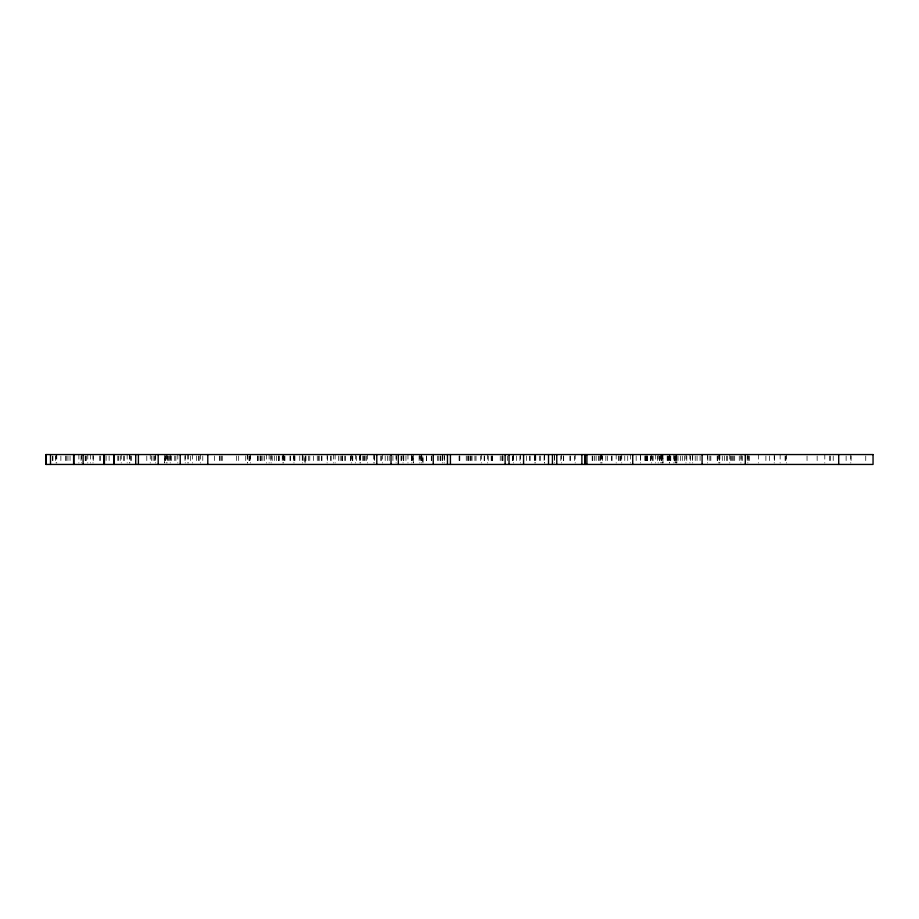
<?xml version="1.0" encoding="UTF-8"?>
<svg xmlns="http://www.w3.org/2000/svg" width="919" height="919" viewBox="0 0 919 919"><rect width="100%" height="100%" fill="white"/><g stroke="black" fill="none" stroke-linecap="round" stroke-linejoin="round"><path stroke-width="0.69" stroke-dasharray="4.59 3.45" d="M865.744 455.973L865.744 463.027M851.074 455.973L851.074 463.027M850.787 454.56L850.787 463.027M846.123 455.973L846.123 463.027M833.223 455.973L833.223 463.027M830.512 455.973L830.512 463.027M829.581 455.973L829.581 463.027M824.803 454.56L824.803 463.027M817.152 455.973L817.152 463.027M807.043 455.973L807.043 463.027M786.377 454.56L786.377 463.027M785.814 455.973L785.814 463.027M785.102 455.973L785.102 463.027M780.139 454.56L780.139 463.027M774.464 455.973L774.464 463.027M774.223 454.56L774.2 463.027M769.433 455.973L769.433 463.027M765.895 455.973L765.895 463.027M758.531 454.56L758.531 463.027M749.605 455.973L749.605 463.027M748.606 455.973L748.606 463.027M747.859 454.56L747.859 463.027M747.227 455.973L747.227 463.027M742.334 455.973L742.334 463.027M741.128 455.973L741.128 463.027M741.036 454.56L740.898 463.027M739.267 455.973L739.267 463.027M734.695 455.973L734.695 463.027M733.73 455.973L733.73 463.027M732.432 455.973L732.432 463.027M731.547 455.973L731.547 463.027M730.628 455.973L730.628 463.027M729.766 454.56L729.766 463.027M727.572 455.973L727.572 463.027M726.492 455.973L726.492 463.027M724.54 455.973L724.54 463.027M722.277 455.973L722.277 463.027M719.864 454.56L719.864 463.027M719.669 454.56L719.669 463.027M719.244 455.973L719.37 463.027M718.497 454.56L718.601 463.027M717.67 455.973L717.67 463.027M717.176 455.973L717.222 463.027M710.835 455.973L710.835 463.027M709.87 455.973L709.87 463.027M707.848 455.973L707.837 463.027M707.63 454.56L707.63 463.027M700.083 455.973L700.083 463.027M697.061 455.973L697.061 463.027M695.201 455.973L695.201 463.027M692.708 454.56L692.708 463.027M692.398 455.973L692.398 463.027M690.422 455.973L690.422 463.027M689.893 454.56L689.905 463.027M686.792 455.973L686.792 463.027M685.976 454.56L685.976 463.027M684.471 455.973L684.471 463.027M682.3 455.973L682.3 463.027M680.428 455.973L680.428 463.027M678.015 455.973L678.015 463.027M676.821 454.56L676.821 463.027L676.729 455.973M676.35 454.56L676.35 463.027M676.005 455.973L675.982 463.027M675.304 454.56L675.212 463.027L675.12 455.973M674.741 455.973L674.741 463.027M674.121 455.973L674.121 463.027M673.845 454.56L673.845 463.027M670.767 455.973L670.767 463.027M670.169 455.973L670.169 463.027M669.974 455.973L669.974 463.027M669.48 454.56L669.48 463.027M669.342 454.56L669.342 463.027M669.032 455.973L669.032 463.027M668.687 455.973L668.687 463.027M667.78 455.973L667.78 463.027M667.183 455.973L667.183 463.027M662.151 454.56L662.151 463.027M661.829 455.973L661.829 463.027M661.714 454.56L661.714 463.027M661.531 455.973L661.531 463.027M660.37 454.56L660.37 463.027M659.922 455.973L659.922 463.027M659.371 455.973L659.371 463.027M658.165 454.56L658.165 463.027M657.602 455.973L657.602 463.027M655.684 454.56L655.684 463.027M653.133 455.973L653.133 463.027M652.306 455.973L652.306 463.027M651.64 454.56L651.64 463.027M650.905 455.973L650.905 463.027M650.457 455.973L650.457 463.027M647.585 455.973L647.585 463.027M647.148 455.973L647.148 463.027M646.999 455.973L646.999 463.027M646.689 455.973L646.689 463.027M646.275 455.973L646.275 463.027M645.54 455.973L645.54 463.027M645.276 455.973L645.276 463.027M644.874 455.973L644.874 463.027M640.509 454.56L640.451 463.027M640.348 455.973L640.348 463.027M636.178 455.973L636.178 463.027M630.537 454.56L630.537 463.027M627.723 455.973L627.723 463.027M624.771 455.973L624.771 463.027M621.738 454.56L621.738 463.027M620.968 455.973L620.968 463.027M620.601 455.973L620.555 463.027M618.992 455.973L618.992 463.027M618.832 455.973L618.832 463.027M616.178 454.56L616.178 463.027M612.077 455.973L612.077 463.027M611.411 455.973L611.411 463.027M607.493 455.973L607.493 463.027M605.839 455.973L605.839 463.027M602.382 455.973L602.382 463.027M601.876 454.56L601.876 463.027M601.692 454.56L601.853 463.027M600.658 454.56L600.658 463.027M600.498 455.973L600.498 463.027M599.234 455.973L599.234 463.027M598.522 455.973L598.522 463.027M596.121 455.973L596.121 463.027M594.536 455.973L594.536 463.027M592.755 455.973L592.755 463.027M592.181 455.973L592.181 463.027M575.191 454.56L575.191 463.027M574.536 455.973L574.536 463.027M570.251 455.973L570.251 463.027M569.987 455.973L569.987 463.027M563.692 455.973L563.692 463.027M563.404 455.973L563.404 463.027M561.555 454.56L561.555 463.027M560.808 455.973L560.808 463.027M554.525 454.56L554.502 463.027M554.352 455.973L554.352 463.027M544.657 454.56L544.657 463.027M544.404 454.56L544.404 463.027M544.105 455.973L544.105 463.027M540.326 455.973L540.326 463.027M539.625 455.973L539.625 463.027M535.777 455.973L535.777 463.027M535.295 454.56L535.295 463.027M535.019 455.973L535.019 463.027M534.835 454.56L534.835 463.027M534.49 455.973L534.49 463.027M530.171 455.973L530.171 463.027M529.528 455.973L529.528 463.027M526.621 455.973L526.621 463.027M520.43 454.56L520.43 463.027M519.924 455.973L519.924 463.027M516.34 455.973L516.34 463.027M513.353 454.56L513.422 463.027M513.181 455.973L513.181 463.027M512.768 455.973L512.768 463.027M512.641 455.973L512.641 463.027M507.38 455.973L507.38 463.027M502.946 455.973L502.946 463.027M502.727 455.973L502.727 463.027M502.601 455.973L502.647 463.027M502.222 455.973L502.222 463.027M501.992 455.973L501.992 463.027M500.235 455.973L500.235 463.027M492.435 455.973L492.435 463.027M492.136 455.973L492.136 463.027M491.918 455.973L491.918 463.027M491.183 455.973L491.183 463.027M488.253 455.973L488.242 463.027M487.679 454.56L487.679 463.027M484.382 455.973L484.382 463.027M484.175 455.973L484.175 463.027M481.303 454.56L481.303 463.027M480.694 455.973L480.694 463.027M476.019 455.973L476.019 463.027M474.928 455.973L474.928 463.027M472.021 455.973L472.021 463.027M470.93 455.973L470.93 463.027M470.792 455.973L470.792 463.027M468.989 455.973L468.989 463.027M468.38 455.973L468.38 463.027M467.254 455.973L467.254 463.027M466.255 455.973L466.255 463.027M459.81 455.973L459.81 463.027M459.305 455.973L459.305 463.027M459.132 455.973L459.132 463.027M444.405 455.973L444.405 463.027M444.153 454.56L444.153 463.027M442.694 455.973L442.694 463.027M442.384 454.56L442.384 463.027M442.108 455.973L442.108 463.027M440.638 455.973L440.638 463.027M440.155 455.973L440.155 463.027M438.742 455.973L438.742 463.027M437.628 455.973L437.628 463.027M431.792 455.973L431.792 463.027M431.287 455.973L431.287 463.027M426.542 455.973L426.542 463.027M426.393 455.973L426.393 463.027M421.913 455.973L421.913 463.027M421.557 454.56L421.557 463.027M421.43 455.973L421.43 463.027M421.063 455.973L421.063 463.027M420.948 455.973L420.948 463.027M419.88 454.56L419.88 463.027M419.121 455.973L419.121 463.027M413.332 454.56L413.332 463.027L413.194 455.973M412.149 455.973L412.149 463.027M411.976 455.973L411.976 463.027M411.861 454.56L411.861 463.027M411.701 455.973L411.701 463.027M407.967 454.56L407.967 463.027M405.945 455.973L405.945 463.027M403.774 455.973L403.774 463.027M403.257 455.973L403.257 463.027M403.039 454.56L403.039 463.027M401.316 455.973L401.35 463.027M401.017 455.973L401.017 463.027M396.261 455.973L396.261 463.027M396.089 454.56L396.089 463.027M392.918 455.973L392.918 463.027M389.174 455.973L389.174 463.027M387.646 455.973L387.646 463.027M385.187 455.973L385.187 463.027M382.338 454.56L382.35 463.027M381.328 455.973L381.328 463.027M380.765 455.973L380.765 463.027M374.688 454.56L374.688 463.027M374.481 455.973L374.481 463.027M373.7 454.56L373.7 463.027M367.623 454.56L367.657 463.027M366.566 455.973L366.566 463.027M365.119 455.973L365.119 463.027M364.556 455.973L364.556 463.027M363.373 455.973L363.373 463.027M362.775 455.973L362.81 463.027M360.593 455.973L360.593 463.027M360.409 454.56L360.409 463.027M359.961 454.56L359.961 463.027M359.455 455.973L359.455 463.027M356.423 455.973L356.423 463.027M355.458 454.56L355.412 463.027M352.77 455.973L352.77 463.027M352.517 455.973L352.471 463.027M351.288 454.56L351.288 463.027M350.886 455.973L350.886 463.027M350.621 455.973L350.621 463.027M345.349 455.973L345.349 463.027M344.763 455.973L344.763 463.027M342.523 455.973L342.523 463.027M342.247 455.973L342.224 463.027M341.73 455.973L341.73 463.027M340.168 455.973L340.168 463.027M338.445 455.973L338.445 463.027M335.125 454.56L335.125 463.027M333.54 454.56L333.54 463.027M331.196 455.973L331.196 463.027M330.622 455.973L330.622 463.027M327.497 455.973L327.497 463.027M327.107 454.56L327.107 463.027M321.949 455.973L321.949 463.027M321.397 455.973L321.397 463.027M319.226 455.973L319.226 463.027M318.606 455.973L318.606 463.027M317.285 455.973L317.285 463.027M313.39 455.973L313.39 463.027M309.772 455.973L309.772 463.027M308.405 455.973L308.405 463.027M305.947 455.973L305.947 463.027M305.28 455.973L305.28 463.027M305.074 463.027L304.993 455.973L304.924 463.027M303.132 455.973L303.132 463.027M302.5 454.56L302.5 463.027M302.259 455.973L302.259 463.027M299.755 455.973L299.755 463.027M294.93 455.973L294.93 463.027M294.528 455.973L294.39 463.027M293.954 454.56L293.954 463.027M293.724 455.973L293.724 463.027M290.622 455.973L290.622 463.027M289.979 455.973L289.979 463.027M284.924 455.973L284.924 463.027M284.396 455.973L284.396 463.027M283.546 454.56L283.546 463.027M283.328 455.973L283.328 463.027M282.88 454.56L282.88 463.027M282.248 455.973L282.248 463.027M279.537 455.973L279.537 463.027M278.687 455.973L278.687 463.027M278.434 455.973L278.434 463.027M276.458 455.973L276.458 463.027M274.31 455.973L274.31 463.027M272.219 455.973L272.219 463.027M271.116 454.56L271.116 463.027M270.887 455.973L270.887 463.027M269.118 454.56L269.118 463.027M266.372 454.56L266.384 463.027M264.615 455.973L264.615 463.027M262.88 455.973L262.88 463.027M261.364 455.973L261.364 463.027M260.559 455.973L260.559 463.027M260.318 455.973L260.318 463.027M258.917 455.973L258.917 463.027M257.837 455.973L257.837 463.027M257.389 455.973L257.297 463.027M250.554 454.56L250.554 463.027M250.014 455.973L250.014 463.027M249.486 455.973L249.486 463.027M248.957 455.973L248.957 463.027M247.533 454.56L247.533 463.027M247.314 454.56L247.326 463.027M245.729 455.973L245.729 463.027M238.687 455.973L238.687 463.027M236.367 455.973L236.367 463.027M222.18 455.973L222.18 463.027M221.766 455.973L221.766 463.027M220.112 455.973L220.112 463.027M219.457 455.973L219.457 463.027M214.403 455.973L214.403 463.027M202.777 455.973L202.777 463.027M200.376 454.56L200.376 463.027M199.17 455.973L199.17 463.027M198.515 455.973L198.515 463.027M196.586 455.973L196.586 463.027M192.565 454.56L192.565 463.027M190.566 455.973L190.566 463.027M188.211 454.56L188.211 463.027M187.844 454.56L187.844 463.027M185.236 454.56L185.224 463.027M185.006 455.973L185.006 463.027M177.827 454.56L177.827 463.027M175.851 455.973L175.851 463.027M174.748 455.973L174.748 463.027M171.497 455.973L171.497 463.027M170.658 455.973L170.658 463.027M170.199 454.56L170.199 463.027M169.28 455.973L169.28 463.027M168.326 455.973L168.326 463.027M167.407 455.973L167.407 463.027M167.074 454.56L167.074 463.027M166.201 454.56L166.201 463.027M165.776 455.973L165.776 463.027M165.179 455.973L165.179 463.027M164.754 454.56L164.627 463.027L164.501 455.973M155.702 454.56L155.702 463.027M155.104 455.973L155.104 463.027M154.771 455.973L154.771 463.027M153.128 455.973L153.128 463.027M151.612 455.973L151.612 463.027M150.245 454.56L150.245 463.027M146.787 455.973L146.787 463.027M131.647 455.973L131.647 463.027M130.716 455.973L130.716 463.027M129.866 454.56L129.866 463.027M129.671 454.56L129.671 463.027M127.167 454.56L127.167 463.027M124.513 455.973L124.513 463.027M123.433 455.973L123.433 463.027M121.228 454.56L121.228 463.027M120.217 455.973L120.217 463.027M118.494 455.973L118.494 463.027M117.793 455.973L117.793 463.027M109.131 455.973L109.131 463.027M106.099 455.973L106.099 463.027M100.608 455.973L100.608 463.027M99.723 455.973L99.723 463.027M93.244 455.973L93.244 463.027M93.003 454.56L93.003 463.027M90.602 454.56L90.602 463.027M87.799 454.56L87.799 463.027M86.466 455.973L86.466 463.027M85.375 455.973L85.375 463.027M85.191 455.973L85.191 463.027M81.412 454.56L81.412 463.027M81.044 455.973L81.044 463.027M78.873 454.56L78.873 463.027M70.039 455.973L70.039 463.027M67.949 455.973L67.949 463.027M66.271 455.973L66.271 463.027M65.628 455.973L65.628 463.027M60.872 455.973L60.872 463.027M56.771 454.56L56.771 463.027M56.093 454.56L56.093 463.027M55.37 455.973L55.37 463.027M52.923 455.973L52.923 463.027M52.406 455.973L52.406 463.027M662.955 463.027L662.955 454.56L662.921 463.027M422.947 463.027L422.947 455.973L422.82 463.027"/><path stroke-width="1.38" d="M838.714 454.56L838.714 464.44M745.286 454.56L745.286 464.44M702.105 454.56L702.105 464.44M632.72 454.56L632.72 464.44M586.919 454.56L586.919 464.44M585.311 454.56L585.392 464.44M584.84 454.56L584.84 464.44M581.876 454.56L581.876 464.44M556.776 454.56L556.776 464.44M552.434 454.56L552.434 464.44M548.517 454.56L548.517 464.44M523.566 454.56L523.566 464.44M509.034 454.56L509.034 464.44M505.128 454.56L505.128 464.44M450.425 454.56L450.425 464.44M447.461 454.56L447.461 464.44M433.251 454.56L433.251 464.44M398.341 454.56L398.341 464.44M391.034 454.56L391.034 464.44M376.79 454.56L376.79 464.44M207.786 454.56L207.786 464.44M180.227 454.56L180.227 464.44M158.206 454.56L158.206 464.44M138.401 454.56L138.401 464.44M135.713 454.56L135.713 464.44M114.048 454.56L114.048 464.44M113.933 454.56L113.933 464.44M104.421 454.56L104.421 464.44M103.778 454.56L103.778 464.44M83.112 454.56L83.112 464.44M73.876 454.56L73.876 464.44M73.6 454.56L73.6 464.44M50.511 454.56L50.511 464.44M46.203 454.56L46.203 464.44M873.05 454.56L45.95 454.56L45.95 464.44L873.05 464.44L873.05 454.56"/></g></svg>
